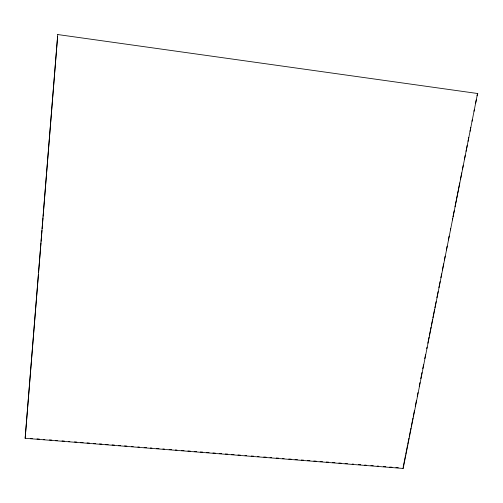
<?xml version="1.0" encoding="UTF-8"?>
<svg xmlns="http://www.w3.org/2000/svg" width="503" height="503" viewBox="0 0 503 503"><rect width="100%" height="100%" fill="white"/><g stroke="black" fill="none" stroke-linecap="round" stroke-linejoin="round"><path stroke-width="0.75" d="M477.554 93.501L403.173 468.463L25.15 438.302L57.757 34.55M38.448 274.242L25.15 438.302M38.58 272.676L39.46 261.705M39.586 260.139L40.976 242.905M41.101 241.339L41.982 230.374M42.107 228.808L42.994 217.843M43.12 216.277L46.528 173.975M46.653 172.41L57.562 36.895M403.123 467.337L405.424 455.775M405.732 454.234L407.417 445.752M407.726 444.212L408.952 438.044M409.26 436.503L410.945 428.028M411.253 426.481L412.944 418.006M413.252 416.465L414.478 410.297M415.245 406.443L416.471 400.275M417.239 396.421L418.006 392.566M419.232 386.405L420.005 382.55M420.772 378.696L421.998 372.528M422.765 368.674L423.532 364.82M424.758 358.652L425.525 354.797M426.751 348.636L427.06 347.089M427.827 343.235L429.059 337.073M429.361 335.532L431.052 327.051M431.36 325.51L432.586 319.342M432.894 317.802L434.579 309.32M434.888 307.779L436.114 301.618M436.881 297.763L438.113 291.595M438.88 287.741L440.106 281.573M440.873 277.719L441.64 273.865M442.407 270.01L443.633 263.849M444.4 259.994L445.168 256.14M446.4 249.972L447.167 246.118M448.393 239.95L449.16 236.096M450.386 229.934L450.694 228.387M452.386 219.912L452.687 218.371M452.996 216.831L454.228 210.663M454.995 206.808L456.221 200.64M456.529 199.1L458.214 190.618M458.522 189.078L459.748 182.91M460.515 179.062L461.748 172.894M462.515 169.039L463.282 165.185M464.508 159.017L465.275 155.163M466.042 151.309L467.268 145.147M468.035 141.293L468.802 137.438M470.035 131.27L470.802 127.416M472.028 121.248L472.336 119.708M474.021 111.232L474.329 109.685M475.555 103.524L476.322 99.669M477.089 95.815L477.397 94.268M30.74 438.39L32.305 438.515M36.996 438.886L39.341 439.075M43.252 439.389L44.817 439.509M49.508 439.886L51.853 440.075M55.764 440.389L57.329 440.509M62.02 440.886L64.365 441.074M68.276 441.383L69.842 441.508M74.532 441.885L76.877 442.074M80.788 442.382L83.133 442.571M87.044 442.885L89.389 443.068M93.3 443.382L95.645 443.571M99.556 443.885L101.902 444.067M105.812 444.382L108.158 444.57M112.068 444.878L114.414 445.067M118.324 445.381L120.67 445.57M124.581 445.878L126.926 446.067M131.616 446.444L133.182 446.57M137.872 446.941L139.438 447.066M144.128 447.444L146.474 447.626M150.384 447.94L151.95 448.066M156.64 448.437L158.986 448.626M162.897 448.94L164.462 449.066M169.153 449.437L171.498 449.625M175.409 449.94L176.974 450.066M181.665 450.437L184.01 450.625M187.921 450.94L190.266 451.122M194.177 451.436L196.522 451.625M200.433 451.933L202.778 452.122M206.689 452.436L209.034 452.625M212.945 452.933L215.29 453.121M219.201 453.436L221.546 453.624M225.457 453.932L227.802 454.121M231.713 454.435L234.058 454.618M237.969 454.932L240.315 455.121M245.005 455.492L246.571 455.617M251.261 455.995L253.606 456.183M257.517 456.491L259.083 456.617M263.773 456.994L266.118 457.183M270.029 457.491L271.595 457.617M276.285 457.994L278.631 458.176M282.541 458.491L284.107 458.617M288.797 458.994L291.143 459.176M295.054 459.49L297.399 459.679M301.31 459.987L303.655 460.176M307.566 460.49L309.911 460.679M313.822 460.987L316.167 461.176M320.078 461.49L322.423 461.679M326.334 461.987L328.679 462.175M332.59 462.49L334.935 462.672M338.846 462.986L341.191 463.175M345.102 463.483L347.447 463.672M352.138 464.049L353.703 464.175M358.394 464.546L360.739 464.734M364.65 465.049L366.215 465.174M370.906 465.545L373.251 465.734M377.162 466.048L378.728 466.168M383.418 466.545L385.763 466.734M389.674 467.042L392.019 467.23M395.93 467.545L398.275 467.733M57.656 34.537L477.85 93.545M402.966 468.104L403.173 468.463"/></g></svg>
